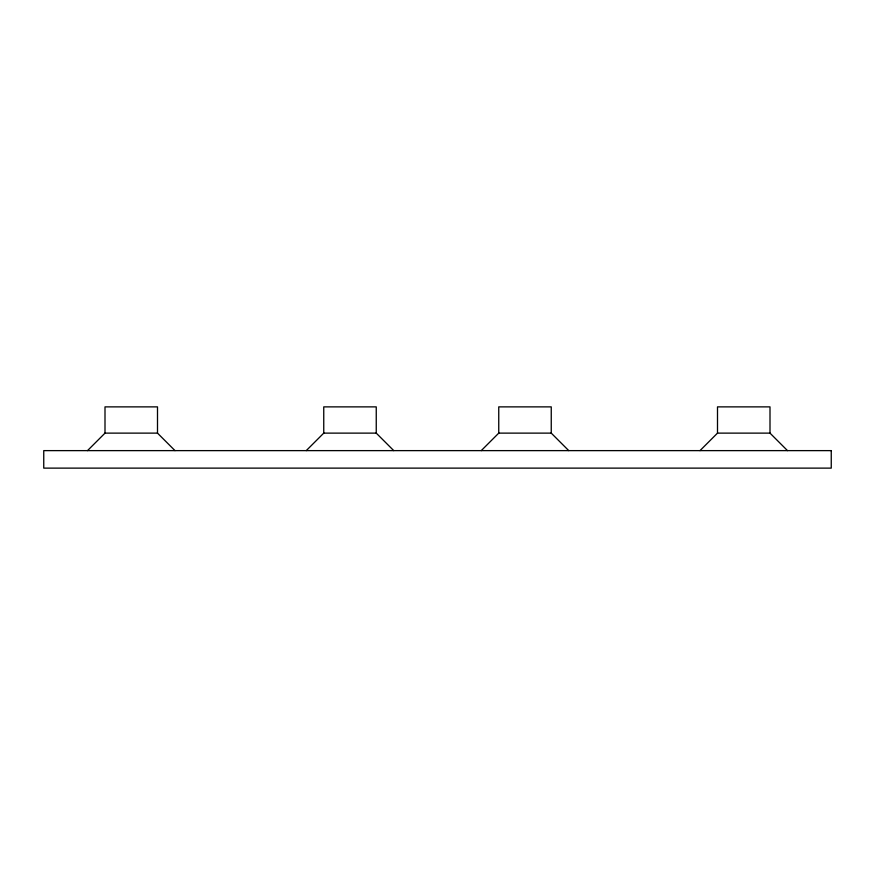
<?xml version="1.0" encoding="UTF-8"?>
<svg xmlns="http://www.w3.org/2000/svg" width="875" height="875" viewBox="0 0 875 875"><rect width="100%" height="100%" fill="white"/><g stroke="black" fill="none" stroke-linecap="round" stroke-linejoin="round"><path stroke-width="1.31" d="M87.5 450.625L105 433.125L157.5 433.125L175 450.625M306.25 450.625L323.75 433.125L376.25 433.125L393.75 450.625M481.25 450.625L498.75 433.125L551.25 433.125L568.75 450.625M700 450.625L717.5 433.125L770 433.125L787.5 450.625M770 433.125L770 406.875L717.5 406.875L717.5 433.125M551.25 433.125L551.25 406.875L498.75 406.875L498.75 433.125M376.25 433.125L376.25 406.875L323.75 406.875L323.75 433.125M157.5 433.125L157.5 406.875L105 406.875L105 433.125M831.25 450.625L43.75 450.625L43.75 468.125L831.25 468.125L831.25 450.625"/></g></svg>
